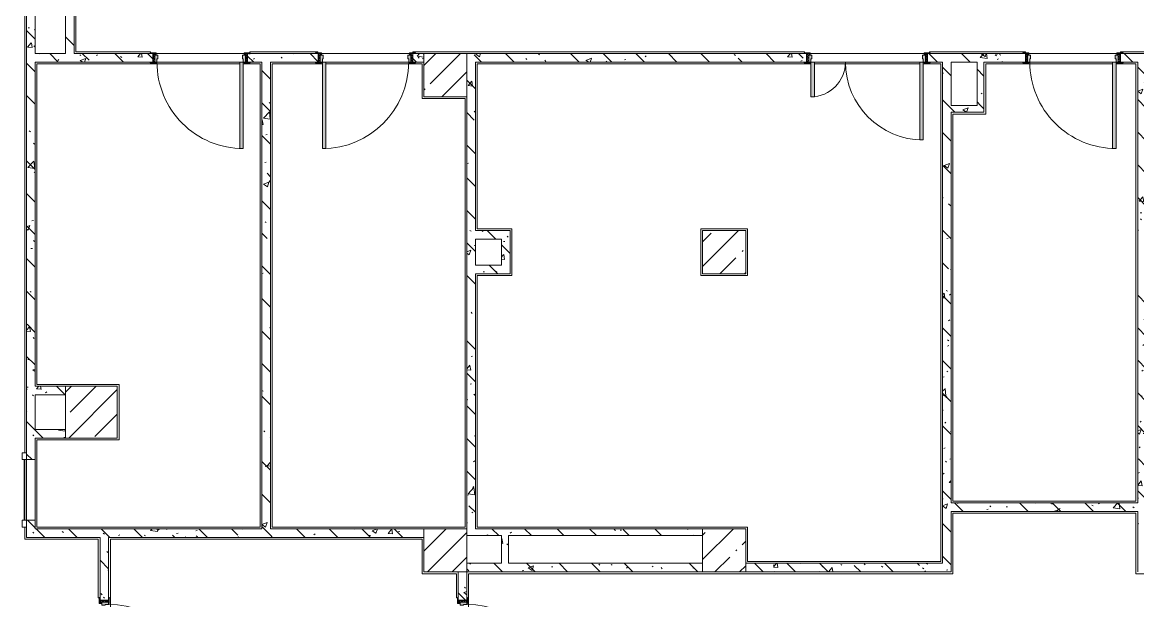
# Model space of a CAD drawing. Header units: millimetres. Extents: x 81711 to 274967, y -8553 to 29000.
# Drawn here: x 213617 to 226537, y 14818 to 21511 of the extents above; entities that cross this region are included whole.
import ezdxf

# ---------------------------------------------------------------- set-up
doc = ezdxf.new("R2010")
doc.units = ezdxf.units.MM
for name, color, linetype, lineweight, true_color in [('A-DOOR-5', 7, 'Continuous', 5, 0xe2e2e2), ('A-DOOR-6', 7, 'Continuous', 5, 0xaaaaaa), ('A-DOOR-FRAM-3', 7, 'Continuous', 5, 0xe2e2e2), ('A-DOOR-FRAM-4', 7, 'Continuous', 5, 0xaaaaaa), ('A-FLOR-2', 7, 'Continuous', 5, 0xaaaaaa), ('I-WALL-29', 7, 'Continuous', 5, 0x787878)]:
    doc.layers.add(name, color=color, linetype=linetype, lineweight=lineweight, true_color=true_color)
doc.layers.add('I-WALL-27', color=7, linetype='Continuous', lineweight=5)
doc.layers.add('S-COLS-1', color=7, linetype='Continuous', lineweight=5)
pattern_1 = [(135, (147956.67, 0), (-377.1708, -377.1708), [533.4, -88.9, 17.78, -88.9]), (135, (147956.67, 376.94), (-377.1708, -377.1708), []), (50, (147956.67, 0), (637.6445, -55.7866), [66.675, -733.425]), (355, (147956.7, 0), (-123.3494, 668.699), [53.34, -586.74]), (100.451, (148009.8, -4.65), (514.299, 612.908), [56.665, -623.315]), (46.184, (147956.7, 177.8), (948.7764, -147.15), [100.012, -1100.137]), (96.636, (148035.7, 165.5), (830.909, 865.997), [84.998, -934.973]), (351.184, (147956.7, 177.8), (830.918, 865.988), [80.01, -880.11]), (21, (148045.57, 133.35), (530.6506, -357.9283), [66.675, -733.425]), (326, (148045.6, 133.35), (216.308, 644.6585), [53.34, -586.74]), (71.451, (148089.8, 103.5), (746.9596, 286.7243), [56.665, -623.315]), (37.5, (147956.67, 0), (10.81053, 295.9426), [16.764, -562.864, 16.764, -578.866, -588.962]), (37.5, (147956.67, 0), (10.81053, 295.9426), [-1175.258, 16.764, -572.198]), (7.5, (147956.67, 0), (233.8692, 350.6318), [16.764, -322.834, 16.764, -549.529, -224.472]), (7.5, (147956.67, 0), (233.8692, 350.6318), [-905.891, 16.764, -207.708]), (327.5, (147758.43, 0), (474.5678, -20.0513), [16.764, -205.486, 16.764, -676.656, -920.115]), (327.5, (147758.43, 0), (474.5678, -20.0513), [-915.67, 16.764, -903.351]), (317.5, (147669.53, 0), (518.4522, 88.9934), [16.764, -272.161, 16.764, -443.738, -653.415]), (317.5, (147669.53, 0), (518.4522, 88.9934), [-749.427, 16.764, -636.651])]
pattern_2 = [(135, (1751.41, 114.685), (-14.14214, -14.14214), []), (225, (1751.41, 114.685), (14.14214, -14.14214), [])]
pattern_3 = [(45, (-371.384, 114.685), (-14.1421, 14.1421), []), (135, (-371.384, 114.685), (-14.1421, -14.1421), [])]

# ---------------------------------------------------------------- blocks, each defined once
blk = doc.blocks.new('BSC_Колонна _Прямоугольная - 600х600-V86-1_5_3_птичка')
at = {"layer": 'S-COLS-1'}
h = blk.add_hatch(dxfattribs=at)
h.set_pattern_fill('FP_101', color=256, style=0, pattern_type=2)
h.set_pattern_definition([(45, (-66460, -17000), (-285.1231, 285.1231), []), (45, (-66174.88, -17000), (-285.1231, 285.1231), [504.031, -100.806, 16.764, -84.042])])
h.paths.add_polyline_path([(288, -300), (300, -300), (300, 300), (-300, 300), (-300, -300)])
for p, q in [((300, 300), (-300, 300)), ((-300, 300), (-300, -300)), ((300, -300), (300, 300)), ((-300, -300), (300, -300))]:
    blk.add_line(p, q, dxfattribs=at)
blk = doc.blocks.new('110_Дверь_СКБ_2Ст - Д-10а_п__ СОШ_Дв_1450x2100h_Горячий цех 2-32185694-1_5_3_птичка')
at = {"layer": 'A-DOOR-5'}
for points in [[(-638, 950), (-638, 50), (-598, 50), (-598, 950)], [(622, 450), (622, 50), (662, 50), (662, 450)]]:
    blk.add_hatch(color=256, dxfattribs=at).paths.add_polyline_path(points)
h = blk.add_hatch(color=256, dxfattribs=at)
h.paths.add_polyline_path([(-663, 50), (-663, -30), (-628, -30), (-628, 10), (-638, 10), (-638, 50), (-648, 50)])
h.paths.add_polyline_path([(662, 50), (662, 10), (652, 10), (652, -30), (687, -30), (687, 50), (672, 50)])
at = {"layer": 'A-DOOR-6'}
h = blk.add_hatch(dxfattribs=at)
h.set_pattern_fill('FP_23', color=256, style=0, pattern_type=2)
h.set_pattern_definition([(135, (1601.41, 114.685), (-14.14214, -14.14214), []), (225, (1601.41, 114.685), (14.14214, -14.14214), [])])
h.paths.add_polyline_path([(712, 50), (687, 50), (687, -50), (712, -50)])
at = {"layer": 'A-DOOR-FRAM-3'}
for points in [[(-688, 58), (-718, 58), (-718, 50), (-648, 50), (-648, 58), (-667, 58)], [(742, 58), (672, 58), (672, 50), (742, 50)], [(-663, -50), (-718, -50), (-718, -58), (-648, -58), (-648, -50)], [(-663, -30), (-663, -50), (-648, -50), (-648, -30)], [(672, -30), (672, -50), (687, -50), (687, -30)], [(672, -50), (672, -58), (742, -58), (737, -50), (687, -50)]]:
    blk.add_hatch(color=256, dxfattribs=at).paths.add_polyline_path(points)
at = {"layer": 'A-DOOR-FRAM-4'}
h = blk.add_hatch(dxfattribs=at)
h.set_pattern_fill('FP_24', color=256, style=0, pattern_type=2)
h.set_pattern_definition([(45, (-521.384, 114.685), (-14.1421, 14.1421), []), (135, (-521.384, 114.685), (-14.1421, -14.1421), [])])
h.paths.add_polyline_path([(-688, 50), (-688, -50), (-663, -50), (-663, 50)])
at = {"layer": 'A-DOOR-6'}
for p, q in [((-638, 950), (-638, 50)), ((-598, 950), (-638, 950)), ((-598, 50), (-598, 950)), ((662, 450), (622, 450)), ((622, 450), (622, 50)), ((662, 50), (662, 450)), ((-638, 50), (-598, 50)), ((622, 50), (662, 50))]:
    blk.add_line(p, q, dxfattribs=at)
for centre, radius, start, end in [((-638, 50), 900, 0, 90), ((662, 50), 400, 90, 180)]:
    blk.add_arc(centre, radius, start, end, dxfattribs=at)
at = {"layer": 'A-DOOR-FRAM-4'}
for p, q in [((-648, 58), (-718, 58)), ((-718, 58), (-718, 50)), ((-718, 50), (-648, 50)), ((-663, 50), (-688, 50)), ((-688, 50), (-688, -50)), ((-638, 50), (-663, 50)), ((-663, 50), (-663, -30)), ((-663, -50), (-663, 50)), ((-648, 50), (-648, 58)), ((-638, 10), (-638, 50)), ((-628, 10), (-638, 10)), ((-628, -30), (-628, 10)), ((662, 10), (652, 10)), ((652, 10), (652, -30)), ((662, 50), (662, 10)), ((687, 50), (662, 50)), ((742, 58), (672, 58)), ((672, 58), (672, 50)), ((672, 50), (742, 50)), ((687, -30), (687, 50)), ((712, 50), (687, 50)), ((687, 50), (687, -50)), ((712, -50), (712, 50)), ((742, 50), (742, 58)), ((-648, -50), (-718, -50)), ((-718, -50), (-718, -58)), ((-718, -58), (-648, -58)), ((-688, -50), (-663, -50)), ((-663, -30), (-628, -30)), ((-648, -30), (-663, -30)), ((-663, -30), (-663, -50)), ((-663, -50), (-648, -50)), ((-648, -50), (-648, -30)), ((-648, -58), (-648, -50)), ((652, -30), (687, -30)), ((687, -30), (672, -30)), ((672, -30), (672, -50)), ((672, -50), (687, -50)), ((742, -50), (672, -50)), ((672, -50), (672, -58)), ((672, -58), (742, -58)), ((687, -50), (687, -30)), ((687, -50), (712, -50)), ((742, -58), (742, -50))]:
    blk.add_line(p, q, dxfattribs=at)
blk = doc.blocks.new('110_Дверь_СКБ_1Ст_Внутренняя1 - Д-11 1100x2100h_кладовые _все__ коридор _между помещениями блока столовой__ моечные _все_-32089444-1_5_3_птичка')
at = {"layer": 'A-DOOR-5'}
h = blk.add_hatch(color=256, dxfattribs=at)
h.paths.add_polyline_path([(512.5, -30), (537.5, -30), (537.5, 50), (512.5, 50), (512.5, 10), (502.5, 10), (502.5, -30)])
h.paths.add_polyline_path([(-477.5, -30), (-477.5, 10), (-487.5, 10), (-487.5, 50), (-512.5, 50), (-512.5, -30), (-487.5, -30)])
at = {"layer": 'A-DOOR-6'}
h = blk.add_hatch(dxfattribs=at)
h.set_pattern_fill('FP_17', color=256, style=0, pattern_type=2)
h.set_pattern_definition(pattern_2)
h.paths.add_polyline_path([(562.5, -50), (562.5, 50), (537.5, 50), (537.5, -50)])
at = {"layer": 'A-DOOR-FRAM-3'}
for points in [[(512.5, 50), (512.5, 1050), (472.5, 1050), (472.5, 50)], [(-512.5, 50), (-497.5, 50), (-497.5, 58), (-567.5, 58), (-567.5, 50), (-537.5, 50)], [(592.5, 50), (592.5, 58), (522.5, 58), (522.5, 50), (562.5, 50)], [(-567.5, -58), (-497.5, -58), (-497.5, -50), (-567.5, -50)], [(-497.5, -50), (-497.5, -30), (-512.5, -30), (-512.5, -50)], [(522.5, -50), (537.5, -50), (537.5, -30), (522.5, -30)], [(592.5, -58), (592.5, -50), (522.5, -50), (522.5, -58), (562.5, -58)]]:
    blk.add_hatch(color=256, dxfattribs=at).paths.add_polyline_path(points)
at = {"layer": 'A-DOOR-FRAM-4'}
h = blk.add_hatch(dxfattribs=at)
h.set_pattern_fill('FP_18', color=256, style=0, pattern_type=2)
h.set_pattern_definition(pattern_3)
h.paths.add_polyline_path([(-537.5, -50), (-512.5, -50), (-512.5, 50), (-537.5, 50)])
at = {"layer": 'A-DOOR-6'}
for p, q in [((512.5, 1050), (472.5, 1050)), ((472.5, 1050), (472.5, 50)), ((512.5, 50), (512.5, 1050)), ((472.5, 50), (512.5, 50))]:
    blk.add_line(p, q, dxfattribs=at)
blk.add_arc((512.5, 50), 1000, 90, 180, dxfattribs=at)
at = {"layer": 'A-DOOR-FRAM-4'}
for p, q in [((-497.5, 58), (-567.5, 58)), ((-567.5, 58), (-567.5, 50)), ((-567.5, 50), (-497.5, 50)), ((-512.5, 50), (-537.5, 50)), ((-537.5, 50), (-537.5, -50)), ((-487.5, 50), (-512.5, 50)), ((-512.5, 50), (-512.5, -30)), ((-512.5, -50), (-512.5, 50)), ((-497.5, 50), (-512.5, 50)), ((-512.5, 50), (-512.5, 49)), ((-512.5, 49), (-497.5, 49)), ((-497.5, 50), (-497.5, 58)), ((-497.5, 49), (-497.5, 50)), ((-487.5, 10), (-487.5, 50)), ((-477.5, 10), (-487.5, 10)), ((-477.5, -30), (-477.5, 10)), ((512.5, 10), (502.5, 10)), ((502.5, 10), (502.5, -30)), ((512.5, 50), (512.5, 10)), ((537.5, 50), (512.5, 50)), ((592.5, 58), (522.5, 58)), ((522.5, 58), (522.5, 50)), ((537.5, 50), (522.5, 50)), ((522.5, 50), (522.5, 49)), ((522.5, 50), (592.5, 50)), ((522.5, 49), (537.5, 49)), ((537.5, -30), (537.5, 50)), ((562.5, 50), (537.5, 50)), ((537.5, 50), (537.5, -50)), ((537.5, 49), (537.5, 50)), ((562.5, -50), (562.5, 50)), ((592.5, 50), (592.5, 58)), ((-497.5, -50), (-567.5, -50)), ((-567.5, -50), (-567.5, -58)), ((-567.5, -58), (-497.5, -58)), ((-537.5, -50), (-512.5, -50)), ((-512.5, -30), (-477.5, -30)), ((-497.5, -30), (-512.5, -30)), ((-512.5, -30), (-512.5, -50)), ((-512.5, -50), (-497.5, -50)), ((-497.5, -50), (-497.5, -30)), ((-497.5, -58), (-497.5, -50)), ((502.5, -30), (537.5, -30)), ((537.5, -30), (522.5, -30)), ((522.5, -30), (522.5, -50)), ((522.5, -50), (537.5, -50)), ((592.5, -50), (522.5, -50)), ((522.5, -50), (522.5, -58)), ((522.5, -58), (592.5, -58)), ((537.5, -50), (537.5, -30)), ((537.5, -50), (562.5, -50)), ((592.5, -58), (592.5, -50))]:
    blk.add_line(p, q, dxfattribs=at)
blk = doc.blocks.new('110_Дверь_СКБ_1Ст_Внутренняя1 - Д-11п 1100x2100h_кладовые _все__ коридор _между помещениями блока столовой__ моечные _все_ 2-V108-1_5_3_птичка')
at = {"layer": 'A-DOOR-5'}
h = blk.add_hatch(color=256, dxfattribs=at)
h.paths.add_polyline_path([(512.5, 50), (512.5, 10), (502.5, 10), (502.5, -30), (537.5, -30), (537.5, 50), (522.5, 50)])
h.paths.add_polyline_path([(-497.5, 50), (-512.5, 50), (-512.5, -30), (-477.5, -30), (-477.5, 10), (-487.5, 10), (-487.5, 50)])
at = {"layer": 'A-DOOR-6'}
h = blk.add_hatch(dxfattribs=at)
h.set_pattern_fill('FP_17', color=256, style=0, pattern_type=2)
h.set_pattern_definition(pattern_2)
h.paths.add_polyline_path([(562.5, 50), (537.5, 50), (537.5, -50), (562.5, -50)])
at = {"layer": 'A-DOOR-FRAM-3'}
for points in [[(-487.5, 1050), (-487.5, 50), (-447.5, 50), (-447.5, 1050)], [(-537.5, 58), (-567.5, 58), (-567.5, 50), (-497.5, 50), (-497.5, 58), (-517.5, 58)], [(592.5, 58), (522.5, 58), (522.5, 50), (592.5, 50)], [(-537.5, -50), (-567.5, -50), (-567.5, -58), (-497.5, -58), (-497.5, -50), (-513.9, -50)], [(-512.5, -30), (-512.5, -50), (-497.5, -50), (-497.5, -30)], [(522.5, -30), (522.5, -50), (537.5, -50), (537.5, -30)], [(562.5, -50), (522.5, -55.2), (522.5, -58), (592.5, -58), (592.5, -50)]]:
    blk.add_hatch(color=256, dxfattribs=at).paths.add_polyline_path(points)
at = {"layer": 'A-DOOR-FRAM-4'}
h = blk.add_hatch(dxfattribs=at)
h.set_pattern_fill('FP_18', color=256, style=0, pattern_type=2)
h.set_pattern_definition(pattern_3)
h.paths.add_polyline_path([(-512.5, 50), (-537.5, 50), (-537.5, -50), (-512.5, -48.8)])
at = {"layer": 'A-DOOR-6'}
for p, q in [((-487.5, 1050), (-487.5, 50)), ((-447.5, 1050), (-487.5, 1050)), ((-447.5, 50), (-447.5, 1050)), ((-487.5, 50), (-447.5, 50))]:
    blk.add_line(p, q, dxfattribs=at)
blk.add_arc((-487.5, 50), 1000, 360, 90, dxfattribs=at)
at = {"layer": 'A-DOOR-FRAM-4'}
for p, q in [((-497.5, 58), (-567.5, 58)), ((-567.5, 58), (-567.5, 50)), ((-567.5, 50), (-497.5, 50)), ((-512.5, 50), (-537.5, 50)), ((-537.5, 50), (-537.5, -50)), ((-487.5, 50), (-512.5, 50)), ((-512.5, 50), (-512.5, -30)), ((-512.5, -50), (-512.5, 50)), ((-497.5, 50), (-512.5, 50)), ((-512.5, 50), (-512.5, 49)), ((-512.5, 49), (-497.5, 49)), ((-497.5, 50), (-497.5, 58)), ((-497.5, 49), (-497.5, 50)), ((-487.5, 10), (-487.5, 50)), ((-477.5, 10), (-487.5, 10)), ((-477.5, -30), (-477.5, 10)), ((512.5, 10), (502.5, 10)), ((502.5, 10), (502.5, -30)), ((512.5, 50), (512.5, 10)), ((537.5, 50), (512.5, 50)), ((592.5, 58), (522.5, 58)), ((522.5, 58), (522.5, 50)), ((537.5, 50), (522.5, 50)), ((522.5, 50), (522.5, 49)), ((522.5, 50), (592.5, 50)), ((522.5, 49), (537.5, 49)), ((537.5, -30), (537.5, 50)), ((562.5, 50), (537.5, 50)), ((537.5, 50), (537.5, -50)), ((537.5, 49), (537.5, 50)), ((562.5, -50), (562.5, 50)), ((592.5, 50), (592.5, 58)), ((-497.5, -50), (-567.5, -50)), ((-567.5, -50), (-567.5, -58)), ((-567.5, -58), (-497.5, -58)), ((-537.5, -50), (-512.5, -50)), ((-512.5, -30), (-477.5, -30)), ((-497.5, -30), (-512.5, -30)), ((-512.5, -30), (-512.5, -50)), ((-512.5, -50), (-497.5, -50)), ((-497.5, -50), (-497.5, -30)), ((-497.5, -58), (-497.5, -50)), ((502.5, -30), (537.5, -30)), ((537.5, -30), (522.5, -30)), ((522.5, -30), (522.5, -50)), ((522.5, -50), (537.5, -50)), ((592.5, -50), (522.5, -50)), ((522.5, -50), (522.5, -58)), ((522.5, -58), (592.5, -58)), ((537.5, -50), (537.5, -30)), ((537.5, -50), (562.5, -50)), ((592.5, -58), (592.5, -50))]:
    blk.add_line(p, q, dxfattribs=at)
blk = doc.blocks.new('110_Дверь_СКБ_1Ст_Внутренняя1 - Д-11п 1100x2100h_кладовые _все__ коридор _между помещениями блока столовой__ моечные _все_ 2-V137-1_5_3_птичка')
at = {"layer": 'A-DOOR-5'}
h = blk.add_hatch(color=256, dxfattribs=at)
h.paths.add_polyline_path([(512.5, 50), (512.5, 10), (502.5, 10), (502.5, -30), (537.5, -30), (537.5, 50), (522.5, 50)])
h.paths.add_polyline_path([(-497.5, 50), (-512.5, 50), (-512.5, -30), (-477.5, -30), (-477.5, 10), (-487.5, 10), (-487.5, 50)])
at = {"layer": 'A-DOOR-6'}
h = blk.add_hatch(dxfattribs=at)
h.set_pattern_fill('FP_17', color=256, style=0, pattern_type=2)
h.set_pattern_definition(pattern_2)
h.paths.add_polyline_path([(537.5, 50), (537.5, -50), (562.5, -50), (558.5, 50)])
at = {"layer": 'A-DOOR-FRAM-3'}
for points in [[(-477.5, 1050), (-487.5, 1050), (-487.5, 50), (-447.5, 50), (-447.5, 1050)], [(-517.5, 58), (-567.5, 58), (-562.5, 50), (-497.5, 50), (-497.5, 58), (-512.5, 58)], [(592.5, 58), (522.5, 58), (522.5, 50), (592.5, 50)], [(-567.5, -50), (-562.5, -58), (-497.5, -58), (-497.5, -50), (-562.5, -50)], [(-512.5, -30), (-512.5, -50), (-497.5, -50), (-497.5, -30)], [(537.5, -30), (522.5, -30), (522.5, -50), (537.5, -50)], [(562.5, -50), (522.5, -50), (522.5, -58), (592.5, -58), (587.5, -50), (582.7, -50)]]:
    blk.add_hatch(color=256, dxfattribs=at).paths.add_polyline_path(points)
at = {"layer": 'A-DOOR-FRAM-4'}
h = blk.add_hatch(dxfattribs=at)
h.set_pattern_fill('FP_18', color=256, style=0, pattern_type=2)
h.set_pattern_definition(pattern_3)
h.paths.add_polyline_path([(-512.5, 50), (-537.5, 50), (-537.5, -50), (-512.5, -50)])
at = {"layer": 'A-DOOR-6'}
for p, q in [((-487.5, 1050), (-487.5, 50)), ((-447.5, 1050), (-487.5, 1050)), ((-447.5, 50), (-447.5, 1050)), ((-487.5, 50), (-447.5, 50))]:
    blk.add_line(p, q, dxfattribs=at)
blk.add_arc((-487.5, 50), 1000, 360, 90, dxfattribs=at)
at = {"layer": 'A-DOOR-FRAM-4'}
for p, q in [((-497.5, 58), (-567.5, 58)), ((-567.5, 58), (-567.5, 50)), ((-567.5, 50), (-497.5, 50)), ((-512.5, 50), (-537.5, 50)), ((-537.5, 50), (-537.5, -50)), ((-487.5, 50), (-512.5, 50)), ((-512.5, 50), (-512.5, -30)), ((-512.5, -50), (-512.5, 50)), ((-497.5, 50), (-512.5, 50)), ((-512.5, 50), (-512.5, 49)), ((-512.5, 49), (-497.5, 49)), ((-497.5, 50), (-497.5, 58)), ((-497.5, 49), (-497.5, 50)), ((-487.5, 10), (-487.5, 50)), ((-477.5, 10), (-487.5, 10)), ((-477.5, -30), (-477.5, 10)), ((512.5, 10), (502.5, 10)), ((502.5, 10), (502.5, -30)), ((512.5, 50), (512.5, 10)), ((537.5, 50), (512.5, 50)), ((592.5, 58), (522.5, 58)), ((522.5, 58), (522.5, 50)), ((537.5, 50), (522.5, 50)), ((522.5, 50), (522.5, 49)), ((522.5, 50), (592.5, 50)), ((522.5, 49), (537.5, 49)), ((537.5, -30), (537.5, 50)), ((562.5, 50), (537.5, 50)), ((537.5, 50), (537.5, -50)), ((537.5, 49), (537.5, 50)), ((562.5, -50), (562.5, 50)), ((592.5, 50), (592.5, 58)), ((-497.5, -50), (-567.5, -50)), ((-567.5, -50), (-567.5, -58)), ((-567.5, -58), (-497.5, -58)), ((-537.5, -50), (-512.5, -50)), ((-512.5, -30), (-477.5, -30)), ((-497.5, -30), (-512.5, -30)), ((-512.5, -30), (-512.5, -50)), ((-512.5, -50), (-497.5, -50)), ((-497.5, -50), (-497.5, -30)), ((-497.5, -58), (-497.5, -50)), ((502.5, -30), (537.5, -30)), ((537.5, -30), (522.5, -30)), ((522.5, -30), (522.5, -50)), ((522.5, -50), (537.5, -50)), ((592.5, -50), (522.5, -50)), ((522.5, -50), (522.5, -58)), ((522.5, -58), (592.5, -58)), ((537.5, -50), (537.5, -30)), ((537.5, -50), (562.5, -50)), ((592.5, -58), (592.5, -50))]:
    blk.add_line(p, q, dxfattribs=at)
blk = doc.blocks.new('BSC_Колонна _Прямоугольная - 500х500-V145-1_5_3_птичка')
at = {"layer": 'S-COLS-1'}
h = blk.add_hatch(dxfattribs=at)
h.set_pattern_fill('FP_142', color=256, style=0, pattern_type=2)
h.set_pattern_definition([(45, (-70560, -15400), (-285.1231, 285.1231), []), (45, (-70274.88, -15400), (-285.1231, 285.1231), [504.031, -100.806, 16.764, -84.042])])
h.paths.add_polyline_path([(-250, -250), (250, -250), (250, 250), (-250, 250), (-250, 130)])
for p, q in [((250, 250), (-250, 250)), ((-250, 250), (-250, -250)), ((250, -250), (250, 250)), ((-250, -250), (250, -250))]:
    blk.add_line(p, q, dxfattribs=at)
blk = doc.blocks.new('BSC_Колонна _Прямоугольная - 500х500-V146-1_5_3_птичка')
at = {"layer": 'S-COLS-1'}
h = blk.add_hatch(dxfattribs=at)
h.set_pattern_fill('FP_143', color=256, style=0, pattern_type=2)
h.set_pattern_definition([(45, (-73790, -15400), (-285.1231, 285.1231), []), (45, (-73504.88, -15400), (-285.1231, 285.1231), [504.031, -100.806, 16.764, -84.042])])
h.paths.add_polyline_path([(250, -250), (250, 250), (-250, 250), (-250, -250)])
for p, q in [((250, 250), (-250, 250)), ((-250, 250), (-250, -250)), ((250, -250), (250, 250)), ((-250, -250), (250, -250))]:
    blk.add_line(p, q, dxfattribs=at)
blk = doc.blocks.new('BSC_Колонна _Прямоугольная - 500х500-V162-1_5_3_птичка')
at = {"layer": 'S-COLS-1'}
h = blk.add_hatch(dxfattribs=at)
h.set_pattern_fill('FP_152', color=256, style=0, pattern_type=2)
h.set_pattern_definition([(45, (-70560, -20900), (-285.1231, 285.1231), []), (45, (-70274.88, -20900), (-285.1231, 285.1231), [504.031, -100.806, 16.764, -84.042])])
h.paths.add_polyline_path([(-250, -250), (250, -250), (250, 250), (-250, 250), (-250, 130)])
for p, q in [((250, 250), (-250, 250)), ((-250, 250), (-250, -250)), ((250, -250), (250, 250)), ((-250, -250), (250, -250))]:
    blk.add_line(p, q, dxfattribs=at)
blk = doc.blocks.new('BSC_Колонна _Прямоугольная - 500х500-V165-1_5_3_птичка')
at = {"layer": 'S-COLS-1'}
h = blk.add_hatch(dxfattribs=at)
h.set_pattern_fill('FP_153', color=256, style=0, pattern_type=2)
h.set_pattern_definition([(45, (-73790, -18850), (-285.1231, 285.1231), []), (45, (-73504.88, -18850), (-285.1231, 285.1231), [504.031, -100.806, 16.764, -84.042])])
h.paths.add_polyline_path([(250, -250), (247, 250), (-250, 250), (-250, -250)])
for p, q in [((250, 250), (-250, 250)), ((-250, 250), (-250, -250)), ((250, -250), (250, 250)), ((-250, -250), (250, -250))]:
    blk.add_line(p, q, dxfattribs=at)
blk = doc.blocks.new('Штора противопожарная_Рен - ШТ_700х700-22567375-1_5_3_птичка')
at = {"layer": 'A-DOOR-6'}
for p, q in [((-430, 100), (-350, 100)), ((-430, 50), (-430, 100)), ((-350, 50), (-430, 50)), ((-350, 100), (-350, 50)), ((-350, 78), (350, 78)), ((-350, 73), (-350, 78)), ((350, 73), (-350, 73)), ((350, 100), (430, 100)), ((350, 50), (350, 100)), ((350, 78), (350, 73)), ((430, 50), (350, 50)), ((430, 100), (430, 50))]:
    blk.add_line(p, q, dxfattribs=at)
blk = doc.blocks.new('110_Дверь_СКБ_1Ст_Внутренняя1 - Д-12 EIW 1100x2100h_кладовые _все__ коридор _между помещениями блока столовой__ моечные _все_-32933558-1_5_3_птичка')
at = {"layer": 'A-DOOR-5'}
h = blk.add_hatch(color=256, dxfattribs=at)
h.paths.add_polyline_path([(537.5, -30), (537.5, 50), (512.5, 50), (512.5, 10), (502.5, 10), (502.5, -30), (512.5, -30)])
h.paths.add_polyline_path([(-477.5, -6), (-477.5, 10), (-487.5, 10), (-487.5, 50), (-512.5, 50), (-512.5, -30), (-477.5, -30)])
at = {"layer": 'A-DOOR-6'}
h = blk.add_hatch(dxfattribs=at)
h.set_pattern_fill('FP_17', color=256, style=0, pattern_type=2)
h.set_pattern_definition(pattern_2)
h.paths.add_polyline_path([(562.5, 50), (537.5, 50), (537.5, -50), (562.5, -50)])
at = {"layer": 'A-DOOR-FRAM-3'}
for points in [[(512.5, 863.5), (512.5, 1050), (472.5, 1050), (472.5, 50), (512.5, 50), (512.5, 654.5)], [(-497.5, 58), (-567.5, 58), (-562.5, 50), (-497.5, 50)], [(592.5, 58), (522.5, 58), (522.5, 50), (592.5, 50)], [(-497.5, -58), (-497.5, -50), (-567.5, -50), (-562.5, -58), (-512.5, -58)], [(-497.5, -30), (-512.5, -30), (-512.5, -50), (-497.5, -50)], [(537.5, -30), (522.5, -30), (522.5, -50), (537.5, -50)], [(592.5, -58), (587.5, -50), (522.5, -50), (522.5, -58), (587.5, -58)]]:
    blk.add_hatch(color=256, dxfattribs=at).paths.add_polyline_path(points)
at = {"layer": 'A-DOOR-FRAM-4'}
h = blk.add_hatch(dxfattribs=at)
h.set_pattern_fill('FP_18', color=256, style=0, pattern_type=2)
h.set_pattern_definition(pattern_3)
h.paths.add_polyline_path([(-512.5, 50), (-537.5, 50), (-537.5, -50), (-512.5, -50)])
at = {"layer": 'A-DOOR-6'}
for p, q in [((512.5, 1050), (472.5, 1050)), ((472.5, 1050), (472.5, 50)), ((512.5, 50), (512.5, 1050)), ((472.5, 50), (512.5, 50))]:
    blk.add_line(p, q, dxfattribs=at)
blk.add_arc((512.5, 50), 1000, 90, 180, dxfattribs=at)
at = {"layer": 'A-DOOR-FRAM-4'}
for p, q in [((-497.5, 58), (-567.5, 58)), ((-567.5, 58), (-567.5, 50)), ((-567.5, 50), (-497.5, 50)), ((-512.5, 50), (-537.5, 50)), ((-537.5, 50), (-537.5, -50)), ((-487.5, 50), (-512.5, 50)), ((-512.5, 50), (-512.5, -30)), ((-512.5, -50), (-512.5, 50)), ((-497.5, 50), (-512.5, 50)), ((-512.5, 50), (-512.5, 49)), ((-512.5, 49), (-497.5, 49)), ((-497.5, 50), (-497.5, 58)), ((-497.5, 49), (-497.5, 50)), ((-487.5, 10), (-487.5, 50)), ((-477.5, 10), (-487.5, 10)), ((-477.5, -30), (-477.5, 10)), ((512.5, 10), (502.5, 10)), ((502.5, 10), (502.5, -30)), ((512.5, 50), (512.5, 10)), ((537.5, 50), (512.5, 50)), ((592.5, 58), (522.5, 58)), ((522.5, 58), (522.5, 50)), ((537.5, 50), (522.5, 50)), ((522.5, 50), (522.5, 49)), ((522.5, 50), (592.5, 50)), ((522.5, 49), (537.5, 49)), ((537.5, -30), (537.5, 50)), ((562.5, 50), (537.5, 50)), ((537.5, 50), (537.5, -50)), ((537.5, 49), (537.5, 50)), ((562.5, -50), (562.5, 50)), ((592.5, 50), (592.5, 58)), ((-497.5, -50), (-567.5, -50)), ((-567.5, -50), (-567.5, -58)), ((-567.5, -58), (-497.5, -58)), ((-537.5, -50), (-512.5, -50)), ((-512.5, -30), (-477.5, -30)), ((-497.5, -30), (-512.5, -30)), ((-512.5, -30), (-512.5, -50)), ((-512.5, -50), (-497.5, -50)), ((-497.5, -50), (-497.5, -30)), ((-497.5, -58), (-497.5, -50)), ((502.5, -30), (537.5, -30)), ((537.5, -30), (522.5, -30)), ((522.5, -30), (522.5, -50)), ((522.5, -50), (537.5, -50)), ((592.5, -50), (522.5, -50)), ((522.5, -50), (522.5, -58)), ((522.5, -58), (592.5, -58)), ((537.5, -50), (537.5, -30)), ((537.5, -50), (562.5, -50)), ((592.5, -58), (592.5, -50))]:
    blk.add_line(p, q, dxfattribs=at)
blk = doc.blocks.new('110_Дверь_СКБ_1Ст_Внутренняя1 - Д-11 1100x2100h_кладовые _все__ коридор _между помещениями блока столовой__ моечные _все_-V213-1_5_3_птичка')
at = {"layer": 'A-DOOR-5'}
h = blk.add_hatch(color=256, dxfattribs=at)
h.paths.add_polyline_path([(512, 50), (512, 10), (502, 10), (502, -30), (537, -30), (537, 50)])
h.paths.add_polyline_path([(-498, 50), (-513, 50), (-513, -30), (-478, -30), (-478, 10), (-488, 10), (-488, 50)])
at = {"layer": 'A-DOOR-6'}
h = blk.add_hatch(dxfattribs=at)
h.set_pattern_fill('FP_17', color=256, style=0, pattern_type=2)
h.set_pattern_definition(pattern_2)
h.paths.add_polyline_path([(537, 50), (537, -50), (562, -50), (562, 50)])
at = {"layer": 'A-DOOR-FRAM-3'}
for points in [[(512, 1050), (472, 1050), (472, 50), (512, 50), (512, 908)], [(-538, 58), (-568, 58), (-562, 50), (-498, 50), (-498, 58), (-535, 58)], [(537, 58), (522, 58), (522, 50), (592, 50), (592, 58), (543, 58)], [(-498, -50), (-568, -50), (-562, -58), (-498, -56)], [(-498, -30), (-513, -30), (-513, -50), (-498, -50)], [(522, -30), (522, -50), (537, -50), (537, -30)], [(562, -50), (522, -50), (522, -58), (592, -58), (592, -50)]]:
    blk.add_hatch(color=256, dxfattribs=at).paths.add_polyline_path(points)
at = {"layer": 'A-DOOR-FRAM-4'}
h = blk.add_hatch(dxfattribs=at)
h.set_pattern_fill('FP_18', color=256, style=0, pattern_type=2)
h.set_pattern_definition(pattern_3)
h.paths.add_polyline_path([(-513, 50), (-538, 50), (-537, -50), (-513, -50)])
at = {"layer": 'A-DOOR-6'}
for p, q in [((472, 1050), (472, 50)), ((512, 1050), (472, 1050)), ((512, 50), (512, 1050)), ((472, 50), (512, 50))]:
    blk.add_line(p, q, dxfattribs=at)
blk.add_arc((512, 50), 1000, 90, 180, dxfattribs=at)
at = {"layer": 'A-DOOR-FRAM-4'}
for p, q in [((-498, 58), (-568, 58)), ((-568, 58), (-568, 50)), ((-568, 50), (-498, 50)), ((-513, 50), (-538, 50)), ((-538, 50), (-538, -50)), ((-488, 50), (-513, 50)), ((-513, 50), (-513, -30)), ((-513, -50), (-513, 50)), ((-498, 50), (-513, 50)), ((-513, 50), (-513, 49)), ((-513, 49), (-498, 49)), ((-498, 50), (-498, 58)), ((-498, 49), (-498, 50)), ((-488, 10), (-488, 50)), ((-478, 10), (-488, 10)), ((-478, -30), (-478, 10)), ((512, 10), (502, 10)), ((502, 10), (502, -30)), ((512, 50), (512, 10)), ((537, 50), (512, 50)), ((592, 58), (522, 58)), ((522, 58), (522, 50)), ((537, 50), (522, 50)), ((522, 50), (522, 49)), ((522, 50), (592, 50)), ((522, 49), (537, 49)), ((537, -30), (537, 50)), ((562, 50), (537, 50)), ((537, 50), (537, -50)), ((537, 49), (537, 50)), ((562, -50), (562, 50)), ((592, 50), (592, 58)), ((-498, -50), (-568, -50)), ((-568, -50), (-568, -58)), ((-568, -58), (-498, -58)), ((-538, -50), (-513, -50)), ((-513, -30), (-478, -30)), ((-498, -30), (-513, -30)), ((-513, -30), (-513, -50)), ((-513, -50), (-498, -50)), ((-498, -50), (-498, -30)), ((-498, -58), (-498, -50)), ((502, -30), (537, -30)), ((537, -30), (522, -30)), ((522, -30), (522, -50)), ((522, -50), (537, -50)), ((592, -50), (522, -50)), ((522, -50), (522, -58)), ((522, -58), (592, -58)), ((537, -50), (537, -30)), ((537, -50), (562, -50)), ((592, -58), (592, -50))]:
    blk.add_line(p, q, dxfattribs=at)

msp = doc.modelspace()

# ---------------------------------------------------------------- hatches: boundary and pattern name
at = {"layer": 'I-WALL-29'}
h = msp.add_hatch(dxfattribs=at)
h.set_pattern_fill('FP_103', color=256, style=0, pattern_type=2)
h.set_pattern_definition(pattern_1)
h.paths.add_polyline_path([(213677.3, 15550), (213766.7, 15550), (213766.7, 15750), (213666.7, 15750), (213666.7, 15550)])
h.paths.add_polyline_path([(213666.7, 16450), (213766.7, 16450), (213766.7, 22800), (213666.7, 22800), (213666.7, 16530)])
h = msp.add_hatch(dxfattribs=at)
h.set_pattern_fill('FP_103', color=256, style=0, pattern_type=2)
h.set_pattern_definition(pattern_1)
h.paths.add_polyline_path([(214216.7, 21150), (214216.7, 22700), (214116.7, 22700), (214116.7, 21150)])
h = msp.add_hatch(dxfattribs=at)
h.set_pattern_fill('FP_103', color=256, style=0, pattern_type=2)
h.set_pattern_definition(pattern_1)
h.paths.add_polyline_path([(214736.7, 21050), (215126.7, 21050), (215126.7, 21150), (213766.7, 21150), (213766.7, 21050), (214236.7, 21050)])
h = msp.add_hatch(dxfattribs=at)
h.set_pattern_fill('FP_103', color=256, style=0, pattern_type=2)
h.set_pattern_definition(pattern_1)
h.paths.add_polyline_path([(217011.7, 21050), (217041.7, 21050), (217041.7, 21150), (216226.7, 21150), (216226.7, 21050), (216511.7, 21050)])
h.paths.add_polyline_path([(225236.5, 21050), (225236.5, 21150), (224101.5, 21150), (224101.5, 21050), (225206.5, 21050)])
h.paths.add_polyline_path([(226516.5, 21050), (226536.5, 21050), (226536.5, 21150), (226336.5, 21150), (226336.5, 21050), (226418.3, 21050)])
h.paths.add_polyline_path([(218766.7, 21050), (222701.5, 21050), (222701.5, 21150), (218766.7, 21150), (218766.7, 21063.8)])
h.paths.add_polyline_path([(218266.7, 21050), (218266.7, 21150), (218141.7, 21150), (218141.7, 21050), (218246.7, 21050)])
h = msp.add_hatch(dxfattribs=at)
h.set_pattern_fill('FP_103', color=256, style=0, pattern_type=2)
h.set_pattern_definition(pattern_1)
h.paths.add_polyline_path([(226536.5, 15150), (226536.7, 15150.8), (226536.7, 15650), (226636.5, 15650), (226636.5, 18600), (226536.7, 18600), (226536.7, 19100), (226636.5, 19100), (226636.5, 21150), (226536.5, 21150), (226536.5, 15325.4)])
h = msp.add_hatch(dxfattribs=at)
h.set_pattern_fill('FP_103', color=256, style=0, pattern_type=2)
h.set_pattern_definition(pattern_1)
h.paths.add_polyline_path([(216491.7, 15650), (216491.7, 21050), (216391.7, 21050), (216391.7, 15650), (216404, 15650)])
h = msp.add_hatch(dxfattribs=at)
h.set_pattern_fill('FP_103', color=256, style=0, pattern_type=2)
h.set_pattern_definition(pattern_1)
h.paths.add_polyline_path([(218866.7, 15570), (218866.7, 21050), (218766.7, 21050), (218766.7, 15570), (218786.7, 15570)])
h = msp.add_hatch(dxfattribs=at)
h.set_pattern_fill('FP_103', color=256, style=0, pattern_type=2)
h.set_pattern_definition(pattern_1)
h.paths.add_polyline_path([(224376.5, 15150), (224376.5, 21050), (224276.5, 21047.1), (224276.5, 15150)])
h = msp.add_hatch(dxfattribs=at)
h.set_pattern_fill('FP_103', color=256, style=0, pattern_type=2)
h.set_pattern_definition(pattern_1)
h.paths.add_polyline_path([(224676.2, 20550), (224756.2, 20550), (224756.2, 21050), (224676.2, 21050), (224676.2, 21030)])
h = msp.add_hatch(dxfattribs=at)
h.set_pattern_fill('FP_103', color=256, style=0, pattern_type=2)
h.set_pattern_definition(pattern_1)
h.paths.add_polyline_path([(224756.2, 20470), (224756.2, 20550), (224376.5, 20550), (224376.5, 20470), (224676.2, 20470)])
h = msp.add_hatch(dxfattribs=at)
h.set_pattern_fill('FP_103', color=256, style=0, pattern_type=2)
h.set_pattern_definition(pattern_1)
h.paths.add_polyline_path([(219166.7, 19000), (219166.7, 19100), (218866.7, 19100), (218871.8, 19000), (218886.7, 19000)])
h = msp.add_hatch(dxfattribs=at)
h.set_pattern_fill('FP_103', color=256, style=0, pattern_type=2)
h.set_pattern_definition(pattern_1)
h.paths.add_polyline_path([(219266.7, 18700), (219266.7, 19100), (219166.7, 19100), (219166.7, 18700)])
h = msp.add_hatch(dxfattribs=at)
h.set_pattern_fill('FP_103', color=256, style=0, pattern_type=2)
h.set_pattern_definition(pattern_1)
h.paths.add_polyline_path([(219266.7, 18600), (219266.7, 18700), (218866.7, 18700), (218870.9, 18600), (218886.7, 18600)])
h = msp.add_hatch(dxfattribs=at)
h.set_pattern_fill('FP_103', color=256, style=0, pattern_type=2)
h.set_pattern_definition(pattern_1)
h.paths.add_polyline_path([(213766.7, 17200), (214116.7, 17200), (214116.7, 17300), (213766.7, 17300), (213766.7, 17290)])
h = msp.add_hatch(dxfattribs=at)
h.set_pattern_fill('FP_103', color=256, style=0, pattern_type=2)
h.set_pattern_definition(pattern_1)
h.paths.add_polyline_path([(214116.7, 16700), (214116.7, 16800), (213766.7, 16800), (213766.7, 16700), (213786.7, 16700)])
h = msp.add_hatch(dxfattribs=at)
h.set_pattern_fill('FP_103', color=256, style=0, pattern_type=2)
h.set_pattern_definition(pattern_1)
h.paths.add_polyline_path([(226534, 15850), (226536.5, 15850), (226536.5, 15950), (224376.5, 15950), (224376.5, 15850), (226516.7, 15850)])
h = msp.add_hatch(dxfattribs=at)
h.set_pattern_fill('FP_103', color=256, style=0, pattern_type=2)
h.set_pattern_definition(pattern_1)
h.paths.add_polyline_path([(213766.7, 15550), (216491.7, 15550), (216491.7, 15650), (213766.7, 15650), (213766.7, 15593.2)])
h = msp.add_hatch(dxfattribs=at)
h.set_pattern_fill('FP_103', color=256, style=0, pattern_type=2)
h.set_pattern_definition(pattern_1)
h.paths.add_polyline_path([(216491.7, 15550), (218266.7, 15550), (218266.7, 15650), (216491.7, 15650), (216491.7, 15593.2)])
h = msp.add_hatch(dxfattribs=at)
h.set_pattern_fill('FP_103', color=256, style=0, pattern_type=2)
h.set_pattern_definition(pattern_1)
h.paths.add_polyline_path([(219359, 15570), (221496.7, 15570), (221496.7, 15650), (218866.7, 15650), (218866.7, 15570), (219305.6, 15570)])
h = msp.add_hatch(dxfattribs=at)
h.set_pattern_fill('FP_103', color=256, style=0, pattern_type=2)
h.set_pattern_definition(pattern_1)
h.paths.add_polyline_path([(214616.7, 13600), (214616.7, 13725), (214516.7, 13725), (214516.7, 13600)])
h.paths.add_polyline_path([(214516.7, 14825), (214616.7, 14825), (214616.7, 15550), (214516.7, 15550), (214516.7, 14850)])
h = msp.add_hatch(dxfattribs=at)
h.set_pattern_fill('FP_103', color=256, style=0, pattern_type=2)
h.set_pattern_definition(pattern_1)
h.paths.add_polyline_path([(219166.7, 15250), (219246.7, 15250), (219246.7, 15570), (219166.7, 15567.2), (219166.7, 15428.6)])
h = msp.add_hatch(dxfattribs=at)
h.set_pattern_fill('FP_103', color=256, style=0, pattern_type=2)
h.set_pattern_definition(pattern_1)
h.paths.add_polyline_path([(224256.5, 15150), (224276.5, 15150), (224276.5, 15250), (221996.7, 15250), (221996.7, 15150), (223090, 15150)])
h.paths.add_polyline_path([(218786.7, 15150), (221496.7, 15150), (221496.7, 15250), (218766.7, 15250), (218766.7, 15150)])
h = msp.add_hatch(dxfattribs=at)
h.set_pattern_fill('FP_103', color=256, style=0, pattern_type=2)
h.set_pattern_definition(pattern_1)
h.paths.add_polyline_path([(218712.4, 13600), (218766.7, 13600), (218766.7, 13725), (218666.7, 13725), (218666.7, 13600), (218686.7, 13600)])
h.paths.add_polyline_path([(218766.7, 14825), (218766.7, 15150), (218666.7, 15150), (218666.7, 14825)])

# ---------------------------------------------------------------- linework, layer by layer
at = {"layer": 'A-FLOR-2'}
for p, q in [((213646.7, 16530), (213646.7, 22820)), ((214236.7, 22680), (214236.7, 21170)), ((214236.7, 21170), (215101.7, 21170)), ((215101.7, 21170), (215101.7, 21158)), ((216251.7, 21158), (216251.7, 21170)), ((216251.7, 21170), (217041.7, 21170)), ((217041.7, 21170), (217041.7, 21158)), ((218141.7, 21158), (218141.7, 21170)), ((218141.7, 21170), (222676.5, 21170)), ((222676.5, 21170), (222676.5, 21158)), ((224125.5, 21158), (224125.5, 21170)), ((224125.5, 21170), (225236.5, 21170)), ((225236.5, 21170), (225236.5, 21158)), ((226336.5, 21158), (226336.5, 21170)), ((226336.5, 21170), (226656.5, 21170)), ((216136.7, 21030), (213786.7, 21030)), ((213786.7, 21030), (213786.7, 17320)), ((215101.7, 21042), (215101.7, 21030)), ((216371.7, 21030), (216176.7, 21030)), ((216251.7, 21030), (216251.7, 21042)), ((216371.7, 15670), (216371.7, 21030)), ((217091.7, 21030), (216511.7, 21030)), ((216511.7, 21030), (216511.7, 15670)), ((217041.7, 21042), (217041.7, 21030)), ((218246.7, 21030), (217131.7, 21030)), ((218141.7, 21030), (218141.7, 21042)), ((218246.7, 20630), (218246.7, 21030)), ((222751.5, 21030), (218886.7, 21030)), ((218886.7, 21030), (218886.7, 19120)), ((222676.5, 21042), (222676.5, 21030)), ((222791.5, 21030), (224011.5, 21030)), ((224256.5, 21030), (224051.5, 21030)), ((224125.5, 21030), (224125.5, 21042)), ((224256.5, 15270), (224256.5, 21030)), ((226246.5, 21030), (224776.2, 21030)), ((224776.2, 21030), (224776.2, 20450)), ((225236.5, 21042), (225236.5, 21030)), ((226516.5, 21030), (226286.5, 21030)), ((226336.5, 21030), (226336.5, 21042)), ((226516.5, 15970), (226516.5, 21030)), ((218746.7, 20630), (218246.7, 20630)), ((218746.7, 15670), (218746.7, 20630)), ((224776.2, 20450), (224396.5, 20450)), ((224396.5, 20450), (224396.5, 15970)), ((218886.7, 19120), (219286.7, 19120)), ((219286.7, 19120), (219286.7, 18580)), ((221476.7, 18580), (221476.7, 19120)), ((221476.7, 19120), (222016.7, 19120)), ((222016.7, 19120), (222016.7, 18580)), ((219286.7, 18580), (218886.7, 18580)), ((218886.7, 18580), (218886.7, 15670)), ((222016.7, 18580), (221476.7, 18580)), ((213786.7, 17320), (214736.7, 17320)), ((214736.7, 17320), (214736.7, 16680)), ((214736.7, 16680), (213786.7, 16680)), ((213786.7, 16680), (213786.7, 15670)), ((213646.7, 15750), (213646.7, 16450)), ((224396.5, 15970), (226516.5, 15970)), ((226516.7, 15830), (224396.5, 15830)), ((224396.5, 15830), (224396.5, 15130)), ((226516.7, 15130), (226516.7, 15830)), ((213646.7, 15530), (213646.7, 15670)), ((213786.7, 15670), (216371.7, 15670)), ((216511.7, 15670), (218746.7, 15670)), ((218886.7, 15670), (222016.7, 15670)), ((222016.7, 15670), (222016.7, 15270)), ((214496.7, 15530), (213646.7, 15530)), ((214496.7, 14850), (214496.7, 15530)), ((218246.7, 15530), (214636.7, 15530)), ((214636.7, 15530), (214636.7, 13815)), ((218246.7, 15130), (218246.7, 15530)), ((222016.7, 15270), (224256.5, 15270)), ((218646.7, 15130), (218246.7, 15130)), ((218646.7, 14850), (218646.7, 15130)), ((224396.5, 15130), (218786.7, 15130)), ((218786.7, 15130), (218786.7, 13815)), ((227056.7, 15130), (226516.7, 15130)), ((214508.7, 14850), (214496.7, 14850)), ((214636.7, 14850), (214624.7, 14850)), ((218658.7, 14850), (218646.7, 14850)), ((218786.7, 14850), (218774.7, 14850))]:
    msp.add_line(p, q, dxfattribs=at)
at = {"layer": 'I-WALL-27'}
for p, q in [((213666.7, 22800), (213666.7, 16530)), ((214116.7, 22800), (214116.7, 21150)), ((213766.7, 21150), (213766.7, 22700)), ((214216.7, 21150), (214216.7, 22700)), ((214116.7, 21150), (213766.7, 21150)), ((215096.7, 21150), (214216.7, 21150)), ((215166.7, 21150), (216186.7, 21150)), ((217011.7, 21150), (216256.7, 21150)), ((217081.7, 21150), (218101.7, 21150)), ((218266.7, 21150), (218171.7, 21150)), ((222671.5, 21150), (218766.7, 21150)), ((222741.5, 21150), (224061.5, 21150)), ((225206.5, 21150), (224131.5, 21150)), ((225276.5, 21150), (226296.5, 21150)), ((226636.5, 21150), (226366.5, 21150)), ((213766.7, 17300), (213766.7, 21050)), ((213766.7, 21050), (215096.7, 21050)), ((216136.7, 21050), (215176.7, 21050)), ((216256.7, 21050), (216391.7, 21050)), ((216391.7, 21050), (216391.7, 15650)), ((216491.7, 15650), (216491.7, 21050)), ((216491.7, 21050), (217011.7, 21050)), ((218091.7, 21050), (217131.7, 21050)), ((218171.7, 21050), (218266.7, 21050)), ((218866.7, 19100), (218866.7, 21050)), ((218866.7, 21050), (222671.5, 21050)), ((224011.5, 21050), (222791.5, 21050)), ((224131.5, 21050), (224276.5, 21050)), ((224276.5, 21050), (224276.5, 15250)), ((224376.5, 20550), (224376.5, 21050)), ((224376.5, 21050), (224676.2, 21050)), ((224676.2, 21050), (224676.2, 20550)), ((224756.2, 21050), (225206.5, 21050)), ((224756.2, 20470), (224756.2, 21050)), ((226246.5, 21050), (225286.5, 21050)), ((226366.5, 21050), (226536.5, 21050)), ((226536.5, 21050), (226536.5, 15950)), ((218766.7, 20650), (218766.7, 15650)), ((224676.2, 20550), (224376.5, 20550)), ((224376.5, 15950), (224376.5, 20470)), ((224376.5, 20470), (224756.2, 20470)), ((219266.7, 19100), (218866.7, 19100)), ((218866.7, 18700), (218866.7, 19000)), ((218866.7, 19000), (219166.7, 19000)), ((219166.7, 19000), (219166.7, 18700)), ((219266.7, 18600), (219266.7, 19100)), ((219166.7, 18700), (218866.7, 18700)), ((218866.7, 15650), (218866.7, 18600)), ((218866.7, 18600), (219266.7, 18600)), ((214116.7, 17300), (213766.7, 17300)), ((213766.7, 16800), (213766.7, 17200)), ((213766.7, 17200), (214116.7, 17200)), ((214116.7, 16800), (213766.7, 16800)), ((213766.7, 16700), (213766.7, 15650)), ((213766.7, 16700), (214116.7, 16700)), ((213666.7, 16450), (213766.7, 16450)), ((213666.7, 15750), (213666.7, 16450)), ((226536.5, 15950), (224376.5, 15950)), ((224376.5, 15150), (224376.5, 15850)), ((224376.5, 15850), (226536.5, 15850)), ((226536.5, 15850), (226536.5, 15150)), ((213766.7, 15750), (213666.7, 15750)), ((213666.7, 15670), (213666.7, 15550)), ((216391.7, 15650), (213766.7, 15650)), ((218266.7, 15650), (216491.7, 15650)), ((221496.7, 15650), (218866.7, 15650)), ((213666.7, 15550), (214516.7, 15550)), ((214516.7, 15550), (214516.7, 14855)), ((214616.7, 15550), (218266.7, 15550)), ((214616.7, 14855), (214616.7, 15550)), ((218766.7, 15570), (219166.7, 15570)), ((219166.7, 15570), (219166.7, 15250)), ((219246.7, 15250), (219246.7, 15570)), ((219246.7, 15570), (221496.7, 15570)), ((219166.7, 15250), (218766.7, 15250)), ((221496.7, 15250), (219246.7, 15250)), ((224276.5, 15250), (221996.7, 15250)), ((218666.7, 15150), (218666.7, 14855)), ((218766.7, 15150), (221496.7, 15150)), ((218766.7, 14855), (218766.7, 15150)), ((221996.7, 15150), (224276.5, 15150)), ((224276.5, 15150), (224376.5, 15150))]:
    msp.add_line(p, q, dxfattribs=at)

# ---------------------------------------------------------------- block references
at = {"layer": 'A-DOOR-6'}
for name, p, rotation in [('110_Дверь_СКБ_1Ст_Внутренняя1 - Д-11п 1100x2100h_кладовые _все__ коридор _между помещениями блока столовой__ моечные _все_ 2-V137-1_5_3_птичка', (215689.2, 21100), 180), ('110_Дверь_СКБ_1Ст_Внутренняя1 - Д-11 1100x2100h_кладовые _все__ коридор _между помещениями блока столовой__ моечные _все_-V213-1_5_3_птичка', (217604.2, 21100), 180), ('110_Дверь_СКБ_2Ст - Д-10а_п__ СОШ_Дв_1450x2100h_Горячий цех 2-32185694-1_5_3_птичка', (223414, 21100), 180), ('110_Дверь_СКБ_1Ст_Внутренняя1 - Д-11п 1100x2100h_кладовые _все__ коридор _между помещениями блока столовой__ моечные _все_ 2-V108-1_5_3_птичка', (225799, 21100), 180), ('Штора противопожарная_Рен - ШТ_700х700-22567375-1_5_3_птичка', (213716.7, 16100), 89.99999999999987), ('110_Дверь_СКБ_1Ст_Внутренняя1 - Д-11 1100x2100h_кладовые _все__ коридор _между помещениями блока столовой__ моечные _все_-32089444-1_5_3_птичка', (214566.7, 14287.5), 270), ('110_Дверь_СКБ_1Ст_Внутренняя1 - Д-12 EIW 1100x2100h_кладовые _все__ коридор _между помещениями блока столовой__ моечные _все_-32933558-1_5_3_птичка', (218716.7, 14287.5), 270)]:
    msp.add_blockref(name, p, dxfattribs=dict(at, rotation=rotation))
at = {"layer": 'S-COLS-1'}
for name, p in [('BSC_Колонна _Прямоугольная - 500х500-V162-1_5_3_птичка', (218516.7, 20900)), ('BSC_Колонна _Прямоугольная - 500х500-V165-1_5_3_птичка', (221746.7, 18850)), ('BSC_Колонна _Прямоугольная - 600х600-V86-1_5_3_птичка', (214416.7, 17000)), ('BSC_Колонна _Прямоугольная - 500х500-V145-1_5_3_птичка', (218516.7, 15400)), ('BSC_Колонна _Прямоугольная - 500х500-V146-1_5_3_птичка', (221746.7, 15400))]:
    msp.add_blockref(name, p, dxfattribs=at)

doc.saveas('drawing.dxf')
